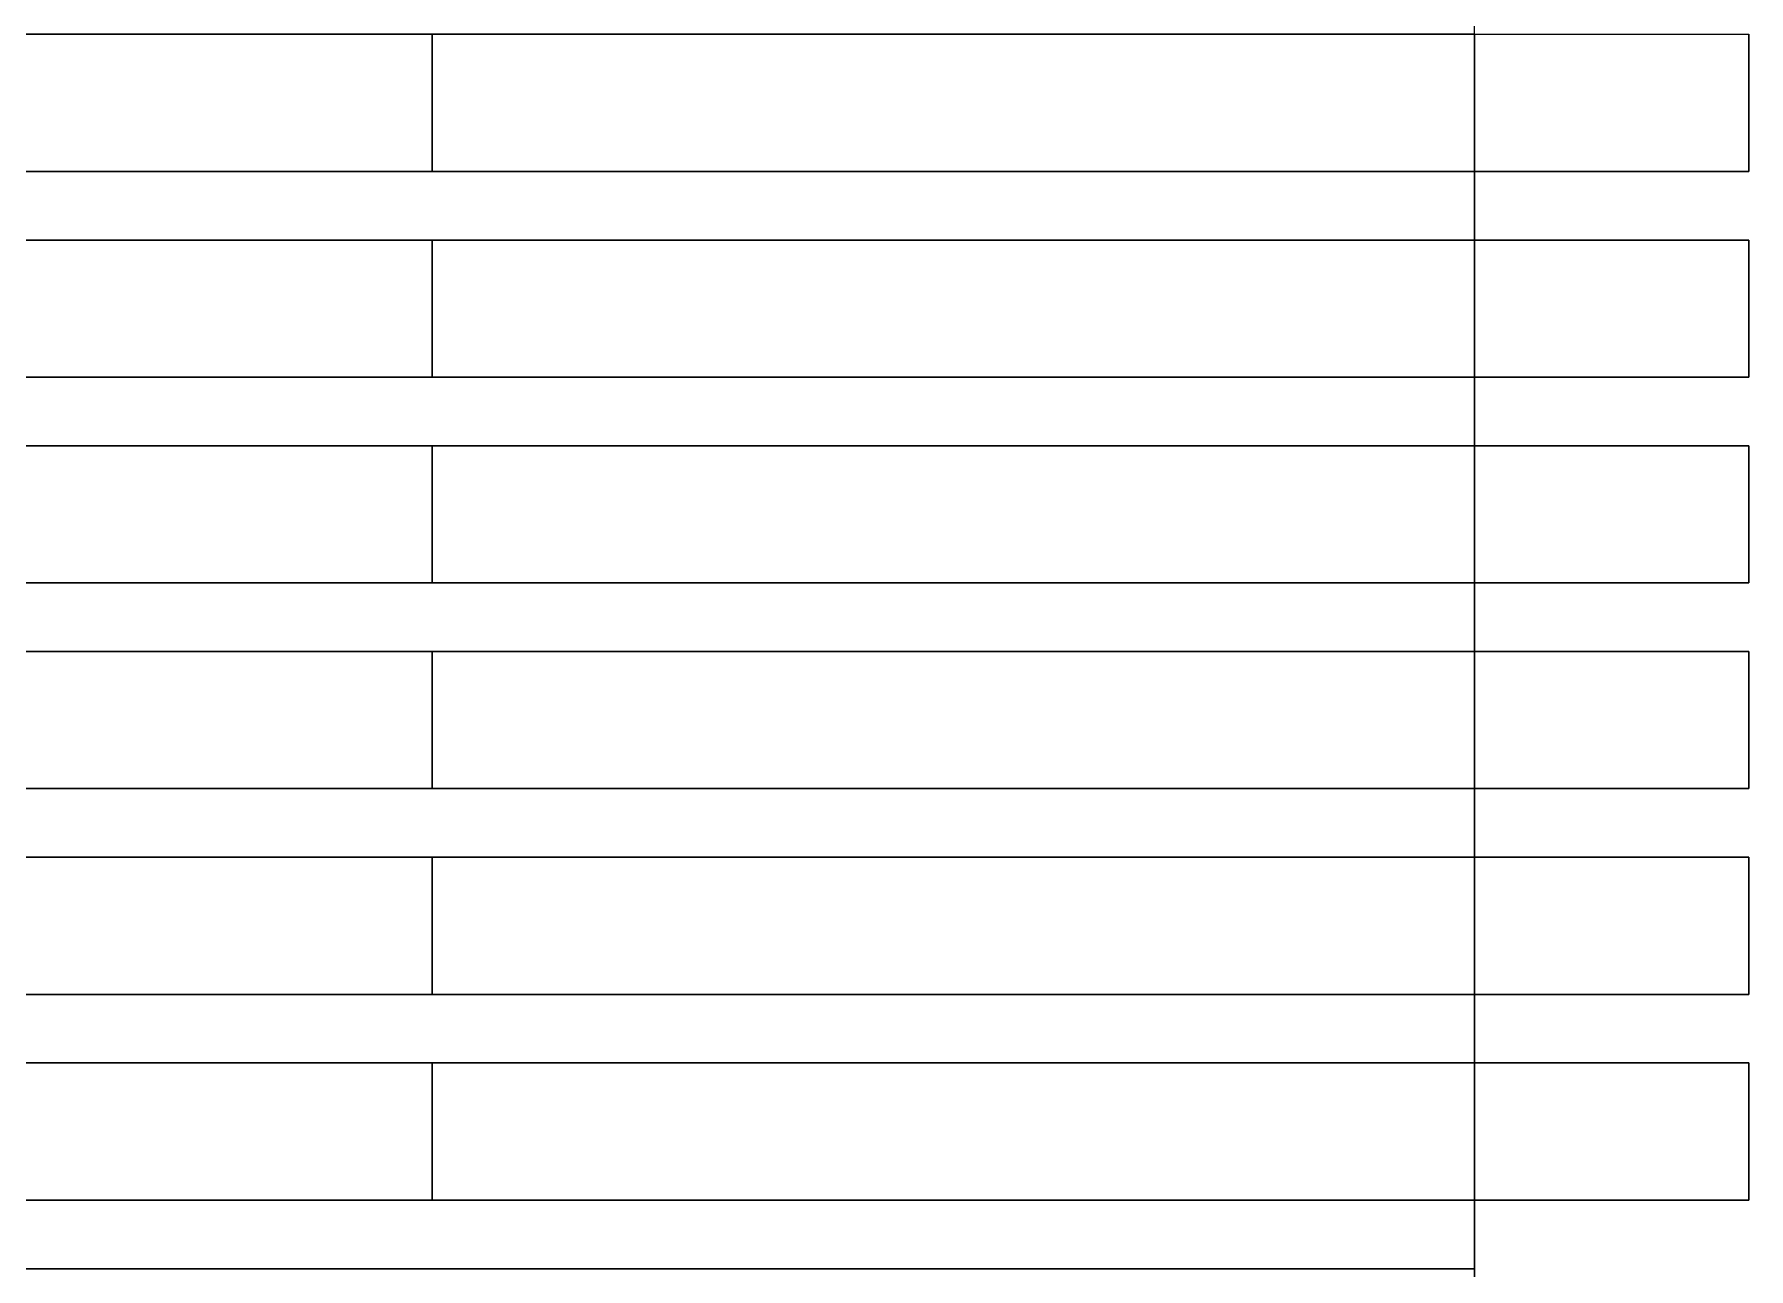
# Model space of a CAD drawing. Header units: millimetres. Extents: x -20 to 230, y -446 to 0.
# Drawn here: x 105 to 230, y -278 to -188 of the extents above; entities that cross this region are included whole.
import ezdxf

# ---------------------------------------------------------------- set-up
doc = ezdxf.new("R2010")
doc.units = ezdxf.units.MM
for name, color, linetype, plot in [('10', 135, 'Continuous', False), ('14', 155, 'Continuous', False), ('15', 254, 'Continuous', False)]:
    doc.layers.add(name, color=color, linetype=linetype, plot=plot)
for name, color, linetype in [('11', 148, 'Continuous'), ('12', 141, 'Continuous'), ('13', 143, 'Continuous'), ('Caixa', 250, 'Continuous')]:
    doc.layers.add(name, color=color, linetype=linetype)

msp = doc.modelspace()

# ---------------------------------------------------------------- linework, layer by layer
at = {"layer": '10'}
for points in [[(134, -273, 115), (134, -263, 115), (230, -263, 115), (230, -273, 115)], [(134, -263, 115), (134, -263, 15), (230, -263, 15), (230, -263, 115)], [(134, -273, 15), (134, -263, 15), (230, -263, 15), (230, -273, 15)], [(134, -273, 115), (134, -263, 115), (134, -263, 15), (134, -273, 15)], [(230, -273, 115), (230, -263, 115), (230, -263, 15), (230, -273, 15)], [(134, -273, 115), (134, -273, 15), (230, -273, 15), (230, -273, 115)]]:
    msp.add_3dface(points, dxfattribs=at)
at = {"layer": '11'}
for points in [[(134, -258, 115), (134, -248, 115), (230, -248, 115), (230, -258, 115)], [(134, -248, 115), (134, -248, 15), (230, -248, 15), (230, -248, 115)], [(134, -258, 15), (134, -248, 15), (230, -248, 15), (230, -258, 15)], [(134, -258, 115), (134, -248, 115), (134, -248, 15), (134, -258, 15)], [(230, -258, 115), (230, -248, 115), (230, -248, 15), (230, -258, 15)], [(134, -258, 115), (134, -258, 15), (230, -258, 15), (230, -258, 115)]]:
    msp.add_3dface(points, dxfattribs=at)
at = {"layer": '12'}
for points in [[(134, -243, 115), (134, -233, 115), (230, -233, 115), (230, -243, 115)], [(134, -233, 115), (134, -233, 15), (230, -233, 15), (230, -233, 115)], [(134, -243, 15), (134, -233, 15), (230, -233, 15), (230, -243, 15)], [(134, -243, 115), (134, -233, 115), (134, -233, 15), (134, -243, 15)], [(230, -243, 115), (230, -233, 115), (230, -233, 15), (230, -243, 15)], [(134, -243, 115), (134, -243, 15), (230, -243, 15), (230, -243, 115)]]:
    msp.add_3dface(points, dxfattribs=at)
at = {"layer": '13'}
for points in [[(134, -228, 115), (134, -218, 115), (230, -218, 115), (230, -228, 115)], [(134, -218, 115), (134, -218, 15), (230, -218, 15), (230, -218, 115)], [(134, -228, 15), (134, -218, 15), (230, -218, 15), (230, -228, 15)], [(134, -228, 115), (134, -218, 115), (134, -218, 15), (134, -228, 15)], [(230, -228, 115), (230, -218, 115), (230, -218, 15), (230, -228, 15)], [(134, -228, 115), (134, -228, 15), (230, -228, 15), (230, -228, 115)]]:
    msp.add_3dface(points, dxfattribs=at)
at = {"layer": '14'}
for points in [[(134, -213, 115), (134, -203, 115), (230, -203, 115), (230, -213, 115)], [(134, -203, 115), (134, -203, 15), (230, -203, 15), (230, -203, 115)], [(134, -213, 15), (134, -203, 15), (230, -203, 15), (230, -213, 15)], [(134, -213, 115), (134, -203, 115), (134, -203, 15), (134, -213, 15)], [(230, -213, 115), (230, -203, 115), (230, -203, 15), (230, -213, 15)], [(134, -213, 115), (134, -213, 15), (230, -213, 15), (230, -213, 115)]]:
    msp.add_3dface(points, dxfattribs=at)
at = {"layer": '15'}
for points in [[(134, -198, 115), (134, -188, 115), (230, -188, 115), (230, -198, 115)], [(134, -198, 15), (134, -188, 15), (230, -188, 15), (230, -198, 15)], [(134, -198, 115), (134, -188, 115), (134, -188, 15), (134, -198, 15)], [(230, -198, 115), (230, -188, 115), (230, -188, 15), (230, -198, 15)], [(134, -198, 115), (134, -198, 15), (230, -198, 15), (230, -198, 115)]]:
    msp.add_3dface(points, dxfattribs=at)
at = {"layer": 'Caixa'}
for points in [[(0, 0), (0, -446), (210, -446), (210, 0)], [(0, -188, 115), (0, -198, 115), (210, -198, 115), (210, -188, 115)], [(210, -188, 15), (210, -198, 15), (0, -198, 15), (0, -188, 15)], [(210, -203, 112), (210, -198, 112), (0, -198, 112), (0, -203, 112)], [(0, -198, 115), (0, -198, 112), (210, -198, 112), (210, -198, 115)], [(0, -203, 18), (0, -198, 18), (210, -198, 18), (210, -203, 18)], [(210, -198, 15), (210, -198, 18), (0, -198, 18), (0, -198, 15)], [(0, -203, 112), (0, -203, 115), (210, -203, 115), (210, -203, 112)], [(0, -203, 115), (0, -213, 115), (210, -213, 115), (210, -203, 115)], [(210, -203, 18), (210, -203, 15), (0, -203, 15), (0, -203, 18)], [(210, -203, 15), (210, -213, 15), (0, -213, 15), (0, -203, 15)], [(210, -218, 112), (210, -213, 112), (0, -213, 112), (0, -218, 112)], [(0, -213, 115), (0, -213, 112), (210, -213, 112), (210, -213, 115)], [(0, -218, 18), (0, -213, 18), (210, -213, 18), (210, -218, 18)], [(210, -213, 15), (210, -213, 18), (0, -213, 18), (0, -213, 15)], [(0, -218, 112), (0, -218, 115), (210, -218, 115), (210, -218, 112)], [(0, -218, 115), (0, -228, 115), (210, -228, 115), (210, -218, 115)], [(210, -218, 18), (210, -218, 15), (0, -218, 15), (0, -218, 18)], [(210, -218, 15), (210, -228, 15), (0, -228, 15), (0, -218, 15)], [(210, -233, 112), (210, -228, 112), (0, -228, 112), (0, -233, 112)], [(0, -228, 115), (0, -228, 112), (210, -228, 112), (210, -228, 115)], [(0, -233, 18), (0, -228, 18), (210, -228, 18), (210, -233, 18)], [(210, -228, 15), (210, -228, 18), (0, -228, 18), (0, -228, 15)], [(0, -233, 112), (0, -233, 115), (210, -233, 115), (210, -233, 112)], [(0, -233, 115), (0, -243, 115), (210, -243, 115), (210, -233, 115)], [(210, -233, 18), (210, -233, 15), (0, -233, 15), (0, -233, 18)], [(210, -233, 15), (210, -243, 15), (0, -243, 15), (0, -233, 15)], [(210, -248, 112), (210, -243, 112), (0, -243, 112), (0, -248, 112)], [(0, -243, 115), (0, -243, 112), (210, -243, 112), (210, -243, 115)], [(0, -248, 18), (0, -243, 18), (210, -243, 18), (210, -248, 18)], [(210, -243, 15), (210, -243, 18), (0, -243, 18), (0, -243, 15)], [(0, -248, 112), (0, -248, 115), (210, -248, 115), (210, -248, 112)], [(0, -248, 115), (0, -258, 115), (210, -258, 115), (210, -248, 115)], [(210, -248, 18), (210, -248, 15), (0, -248, 15), (0, -248, 18)], [(210, -248, 15), (210, -258, 15), (0, -258, 15), (0, -248, 15)], [(210, -263, 112), (210, -258, 112), (0, -258, 112), (0, -263, 112)], [(0, -258, 115), (0, -258, 112), (210, -258, 112), (210, -258, 115)], [(0, -263, 18), (0, -258, 18), (210, -258, 18), (210, -263, 18)], [(210, -258, 15), (210, -258, 18), (0, -258, 18), (0, -258, 15)], [(0, -263, 112), (0, -263, 115), (210, -263, 115), (210, -263, 112)], [(0, -263, 115), (0, -273, 115), (210, -273, 115), (210, -263, 115)], [(210, -263, 18), (210, -263, 15), (0, -263, 15), (0, -263, 18)], [(210, -263, 15), (210, -273, 15), (0, -273, 15), (0, -263, 15)], [(210, -278, 112), (210, -273, 112), (0, -273, 112), (0, -278, 112)], [(0, -273, 115), (0, -273, 112), (210, -273, 112), (210, -273, 115)], [(0, -278, 18), (0, -273, 18), (210, -273, 18), (210, -278, 18)], [(210, -273, 15), (210, -273, 18), (0, -273, 18), (0, -273, 15)], [(0, -278, 112), (0, -278, 115), (210, -278, 115), (210, -278, 112)], [(0, -278, 115), (0, -288, 115), (210, -288, 115), (210, -278, 115)], [(210, -278, 18), (210, -278, 15), (0, -278, 15), (0, -278, 18)], [(210, -278, 15), (210, -288, 15), (0, -288, 15), (0, -278, 15)]]:
    msp.add_3dface(points, dxfattribs=at)
for points, invisible_edges in [([(114, -428, 15), (114, -428, 115), (114, -18, 115), (114, -18, 15)], 15), ([(210, -423.5, 130), (151.31, -423.5, 130), (151.31, -22, 130), (210, -22, 130)], 15), ([(67.52, -192.67, 130), (151.31, -192.67, 130), (151.31, -160.72, 130), (67.52, -160.72, 130)], 15), ([(210, -188, 115), (210, -188, 130), (210, -198, 130), (210, -198, 115)], 5), ([(210, -198, 115), (210, -198, 130), (210, -188, 130), (210, -188, 115)], 5), ([(210, -188, 15), (210, -188), (210, -198), (210, -198, 15)], 5), ([(210, -198, 15), (210, -198), (210, -188), (210, -188, 15)], 5), ([(88.77, -192.67, 130), (88.77, -193.96, 130), (91.67, -194.19, 130), (151.31, -194.19, 130)], 15), ([(151.31, -194.19, 130), (151.31, -192.67, 130), (88.77, -192.67, 130)], 15), ([(97.05, -212.76, 130), (151.31, -212.76, 130), (151.31, -194.19, 130), (97.83, -211.15, 130)], 15), ([(97.83, -211.15, 130), (98.58, -208.7, 130), (98.88, -205.71, 130), (151.31, -194.19, 130)], 15), ([(98.88, -205.71, 130), (98.65, -203.31, 130), (98.65, -194.19, 130), (151.31, -194.19, 130)], 15), ([(210, -198, 130), (210, -203, 130), (210, -203, 115), (210, -198, 115)], 14), ([(210, -198, 112), (210, -203, 112), (210, -203, 115), (210, -198, 115)], 4), ([(210, -198, 115), (210, -203, 115), (210, -203, 130), (210, -198, 130)], 11), ([(210, -198, 115), (210, -203, 115), (210, -203, 112), (210, -198, 112)], 1), ([(210, -198), (210, -203), (210, -203, 15), (210, -198, 15)], 14), ([(210, -198, 18), (210, -203, 18), (210, -203, 15), (210, -198, 15)], 4), ([(210, -198, 15), (210, -203, 15), (210, -203), (210, -198)], 11), ([(210, -198, 15), (210, -203, 15), (210, -203, 18), (210, -198, 18)], 1), ([(210, -203, 115), (210, -203, 130), (210, -213, 130), (210, -213, 115)], 5), ([(210, -213, 115), (210, -213, 130), (210, -203, 130), (210, -203, 115)], 5), ([(210, -203, 15), (210, -203), (210, -213), (210, -213, 15)], 5), ([(210, -213, 15), (210, -213), (210, -203), (210, -203, 15)], 5), ([(88.81, -220.88, 130), (87.41, -219.16, 130), (97.05, -212.76, 130), (151.31, -212.76, 130)], 15), ([(88.81, -220.88, 130), (89.89, -222.96, 130), (90.67, -225.19, 130), (151.31, -212.76, 130)], 15), ([(151.31, -229.97, 130), (151.31, -212.76, 130), (90.67, -225.19, 130)], 15), ([(210, -213, 130), (210, -218, 130), (210, -218, 115), (210, -213, 115)], 14), ([(210, -213, 112), (210, -218, 112), (210, -218, 115), (210, -213, 115)], 4), ([(210, -213, 115), (210, -218, 115), (210, -218, 130), (210, -213, 130)], 11), ([(210, -213, 115), (210, -218, 115), (210, -218, 112), (210, -213, 112)], 1), ([(210, -213), (210, -218), (210, -218, 15), (210, -213, 15)], 14), ([(210, -213, 18), (210, -218, 18), (210, -218, 15), (210, -213, 15)], 4), ([(210, -213, 15), (210, -218, 15), (210, -218), (210, -213)], 11), ([(210, -213, 15), (210, -218, 15), (210, -218, 18), (210, -213, 18)], 1), ([(210, -218, 115), (210, -218, 130), (210, -228, 130), (210, -228, 115)], 5), ([(210, -228, 115), (210, -228, 130), (210, -218, 130), (210, -218, 115)], 5), ([(210, -218, 15), (210, -218), (210, -228), (210, -228, 15)], 5), ([(210, -228, 15), (210, -228), (210, -218), (210, -218, 15)], 5), ([(90.67, -225.19, 130), (90.9, -227.76, 130), (90.57, -229.97, 130), (151.31, -229.97, 130)], 15), ([(210, -228, 130), (210, -233, 130), (210, -233, 115), (210, -228, 115)], 14), ([(210, -228, 112), (210, -233, 112), (210, -233, 115), (210, -228, 115)], 4), ([(210, -228, 115), (210, -233, 115), (210, -233, 130), (210, -228, 130)], 11), ([(210, -228, 115), (210, -233, 115), (210, -233, 112), (210, -228, 112)], 1), ([(210, -228), (210, -233), (210, -233, 15), (210, -228, 15)], 14), ([(210, -228, 18), (210, -233, 18), (210, -233, 15), (210, -228, 15)], 4), ([(210, -228, 15), (210, -233, 15), (210, -233), (210, -228)], 11), ([(210, -228, 15), (210, -233, 15), (210, -233, 18), (210, -228, 18)], 1), ([(90.57, -229.97, 130), (89.76, -232.11, 130), (88.6, -234.17, 130), (151.31, -234.17, 130)], 15), ([(151.31, -234.17, 130), (151.31, -229.97, 130), (90.57, -229.97, 130)], 15), ([(210, -233, 115), (210, -233, 130), (210, -243, 130), (210, -243, 115)], 5), ([(210, -243, 115), (210, -243, 130), (210, -233, 130), (210, -233, 115)], 5), ([(210, -233, 15), (210, -233), (210, -243), (210, -243, 15)], 5), ([(210, -243, 15), (210, -243), (210, -233), (210, -233, 15)], 5), ([(99.63, -242.1, 130), (88.6, -234.17, 130), (151.31, -234.17, 130), (151.31, -248.47, 130)], 15), ([(151.31, -248.47, 130), (99.63, -242.1, 130), (99.63, -248.47, 130), (151.31, -248.47, 130)], 15), ([(210, -243, 130), (210, -248, 130), (210, -248, 115), (210, -243, 115)], 14), ([(210, -243, 112), (210, -248, 112), (210, -248, 115), (210, -243, 115)], 4), ([(210, -243, 115), (210, -248, 115), (210, -248, 130), (210, -243, 130)], 11), ([(210, -243, 115), (210, -248, 115), (210, -248, 112), (210, -243, 112)], 1), ([(210, -243), (210, -248), (210, -248, 15), (210, -243, 15)], 14), ([(210, -243, 18), (210, -248, 18), (210, -248, 15), (210, -243, 15)], 4), ([(210, -243, 15), (210, -248, 15), (210, -248), (210, -243)], 11), ([(210, -243, 15), (210, -248, 15), (210, -248, 18), (210, -243, 18)], 1), ([(151.31, -248.47, 130), (90.46, -248.47, 130), (90.86, -282.07, 130), (151.31, -282.07, 130)], 15), ([(210, -248, 115), (210, -248, 130), (210, -258, 130), (210, -258, 115)], 5), ([(210, -258, 115), (210, -258, 130), (210, -248, 130), (210, -248, 115)], 5), ([(210, -248, 15), (210, -248), (210, -258), (210, -258, 15)], 5), ([(210, -258, 15), (210, -258), (210, -248), (210, -248, 15)], 5), ([(210, -258, 130), (210, -263, 130), (210, -263, 115), (210, -258, 115)], 14), ([(210, -258, 112), (210, -263, 112), (210, -263, 115), (210, -258, 115)], 4), ([(210, -258, 115), (210, -263, 115), (210, -263, 130), (210, -258, 130)], 11), ([(210, -258, 115), (210, -263, 115), (210, -263, 112), (210, -258, 112)], 1), ([(210, -258), (210, -263), (210, -263, 15), (210, -258, 15)], 14), ([(210, -258, 18), (210, -263, 18), (210, -263, 15), (210, -258, 15)], 4), ([(210, -258, 15), (210, -263, 15), (210, -263), (210, -258)], 11), ([(210, -258, 15), (210, -263, 15), (210, -263, 18), (210, -258, 18)], 1), ([(210, -263, 115), (210, -263, 130), (210, -273, 130), (210, -273, 115)], 5), ([(210, -273, 115), (210, -273, 130), (210, -263, 130), (210, -263, 115)], 5), ([(210, -263, 15), (210, -263), (210, -273), (210, -273, 15)], 5), ([(210, -273, 15), (210, -273), (210, -263), (210, -263, 15)], 5), ([(210, -273, 130), (210, -278, 130), (210, -278, 115), (210, -273, 115)], 14), ([(210, -273, 112), (210, -278, 112), (210, -278, 115), (210, -273, 115)], 4), ([(210, -273, 115), (210, -278, 115), (210, -278, 130), (210, -273, 130)], 11), ([(210, -273, 115), (210, -278, 115), (210, -278, 112), (210, -273, 112)], 1), ([(210, -273), (210, -278), (210, -278, 15), (210, -273, 15)], 14), ([(210, -273, 18), (210, -278, 18), (210, -278, 15), (210, -273, 15)], 4), ([(210, -273, 15), (210, -278, 15), (210, -278), (210, -273)], 11), ([(210, -273, 15), (210, -278, 15), (210, -278, 18), (210, -273, 18)], 1), ([(210, -278, 115), (210, -278, 130), (210, -288, 130), (210, -288, 115)], 5), ([(210, -288, 115), (210, -288, 130), (210, -278, 130), (210, -278, 115)], 5), ([(210, -278, 15), (210, -278), (210, -288), (210, -288, 15)], 5), ([(210, -288, 15), (210, -288), (210, -278), (210, -278, 15)], 5)]:
    msp.add_3dface(points, dxfattribs=dict(at, invisible_edges=invisible_edges))

doc.saveas('drawing.dxf')
